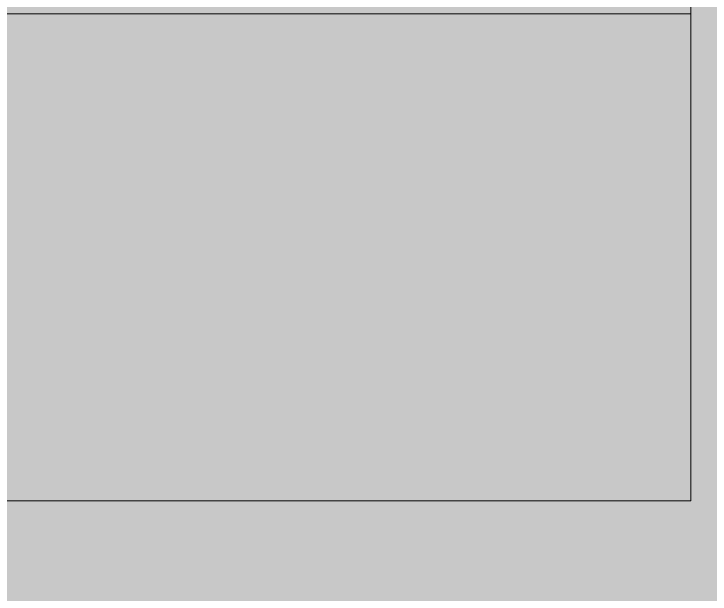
# Model space of a CAD drawing. Header units: metres. Extents: x -208 to 1512, y -277 to 123.
# Drawn here: x 17.095 to 17.979, y -1.587 to -0.849 of the extents above; entities that cross this region are included whole.
import ezdxf

# ---------------------------------------------------------------- set-up
doc = ezdxf.new("R2010")
doc.units = ezdxf.units.M
doc.header["$MEASUREMENT"] = 0
doc.linetypes.add('Wipeout_Contour', pattern=[1, 0, -1])
doc.layers.add('325 Dachfenster', color=7, linetype='Continuous')
doc.layers.add('330 Dachaufbau', color=7, linetype='Continuous')

# ---------------------------------------------------------------- blocks, each defined once
blk = doc.blocks.new('Dachfläche_14_4', base_point=(17.96185, -0.15614))
at = {"color": 254, "linetype": 'Wipeout_Contour', "lineweight": 0, "ltscale": 101.943978}
blk.add_wipeout([(16.20486, -1.46782), (17.95486, -1.46782), (17.95486, -0.8493), (16.205, -0.8493), (16.205, -0.84556), (16.20486, -0.84556)], dxfattribs=at).dxf.layer = '325 Dachfenster'
at = {"layer": '325 Dachfenster', "color": 7, "linetype": 'Continuous', "lineweight": 13, "true_color": 0xf4f4f4, "flags": 128}
for points in [[(17.955, -0.7745), (17.955, -0.8493)], [(16.205, -0.8493), (17.955, -0.8493)], [(17.95486, -0.8493), (17.95486, -1.46782)], [(16.20486, -1.46782), (17.95486, -1.46782)]]:
    blk.add_lwpolyline(points, dxfattribs=at)
blk = doc.blocks.new('Dachfläche_22_4', base_point=(12.655, -4.6))
at = {"layer": '330 Dachaufbau', "linetype": 'Continuous', "lineweight": 0, "true_color": 0x000000}
h = blk.add_hatch(color=18, dxfattribs=at)
h.paths.add_polyline_path([(18.84003, -4.5), (18.83988, -4.54333), (18.83969, -4.6), (18.97043, -4.6), (18.98599, 0.07), (17.955, 0.07), (17.955, -0.77152), (16.205, -0.77152), (16.205, 0.07), (15.195, 0.07), (15.195, -0.4), (15.505, -0.4), (15.505, -0.73528), (12.655, -0.73528), (12.655, -4.5)])
h.paths.add_polyline_path([(17.93, -3.79873), (16.23, -3.79873), (16.23, -2.1975), (17.93, -2.1975)], flags=0)
h.paths.add_polyline_path([(14.99185, -2.1975), (14.99185, -3.79873), (13.29185, -3.79873), (13.29185, -2.1975)], flags=0)

msp = doc.modelspace()

# ---------------------------------------------------------------- block references
at = {"layer": '325 Dachfenster', "color": 7, "linetype": 'Continuous', "lineweight": 13, "true_color": 0xf4f4f4}
msp.add_blockref('Dachfläche_14_4', (17.96185, -0.15614), dxfattribs=at)

# ---------------------------------------------------------------- next in the draw order: block references
at = {"layer": '330 Dachaufbau', "color": 7, "linetype": 'Continuous', "lineweight": 18}
msp.add_blockref('Dachfläche_22_4', (12.655, -4.6), dxfattribs=at)

doc.saveas('drawing.dxf')
